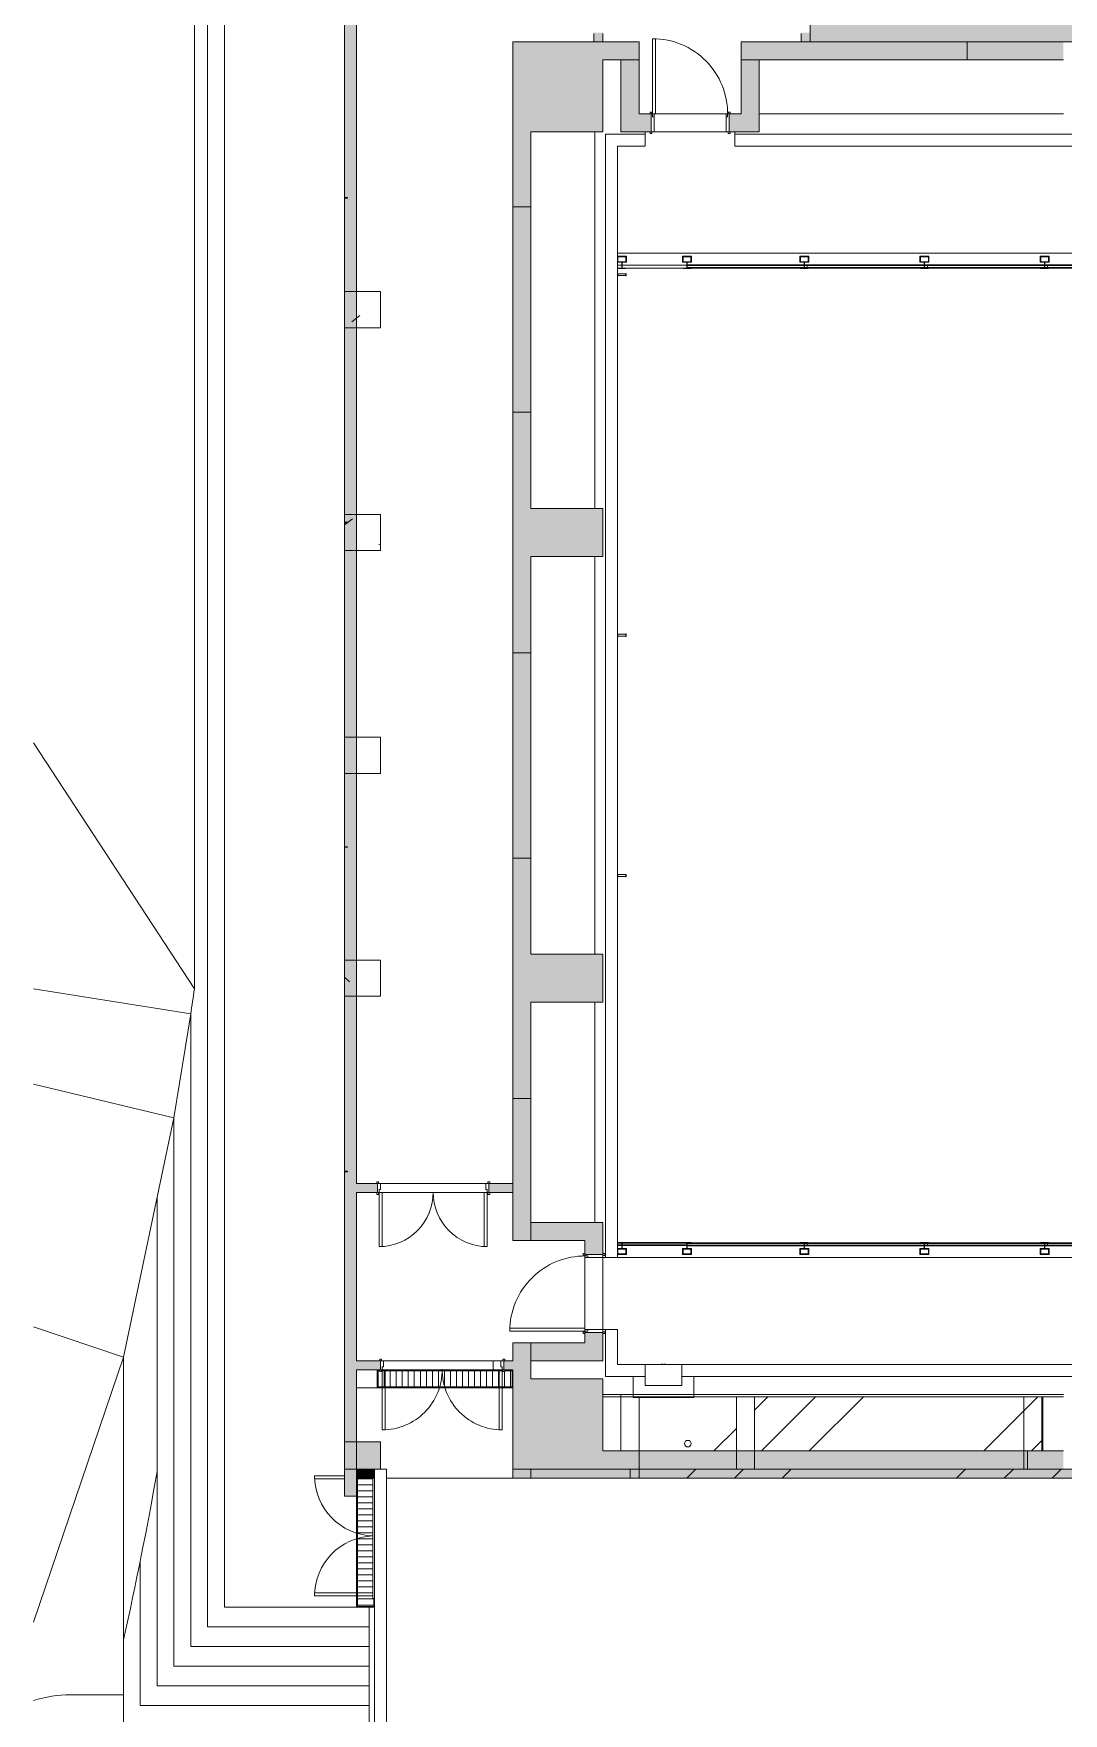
# Model space of a CAD drawing. Header units: millimetres. Extents: x -57519 to 497916, y -349472 to 446842.
# Drawn here: x 431770 to 448907, y 3791 to 31742 of the extents above; entities that cross this region are included whole.
import ezdxf

# ---------------------------------------------------------------- set-up
doc = ezdxf.new("R2010")
doc.units = ezdxf.units.MM
for name, color, linetype, lineweight in [('A-CLNG', 13, 'Continuous', 5), ('A-CLNG-PATT', 13, 'Continuous', 5), ('A-DETL-GENF', 92, 'Continuous', 5), ('A-DETL-THIN', 151, 'Continuous', 9), ('A-DOOR', 31, 'Continuous', 5), ('A-DOOR-FRAM', 31, 'Continuous', 5), ('A-FLOR', 192, 'Continuous', 5), ('A-FLOR-HRAL', 11, 'Continuous', 5), ('A-WALL', 113, 'Continuous', 20), ('A-WALL-PATT', 111, 'Continuous', 20), ('I-FURN', 30, 'Continuous', 5), ('Q-CASE', 31, 'Continuous', 5), ('Q-SPCQ', 91, 'Continuous', 5), ('S-COLS', 52, 'Continuous', 20), ('S-STRS', 31, 'Continuous', 5)]:
    doc.layers.add(name, color=color, linetype=linetype, lineweight=lineweight)
pattern_1 = [(270, (399805.45, 609.6), (100, 6e-15), [])]
pattern_2 = [(45, (399805.4, 0), (-2245.06, 2245.06), []), (45, (400599.2, 0), (5e-13, 4490.13), []), (45, (399011.7, 0), (5e-13, 4490.13), [])]
pattern_3 = [(50, (399805.4, 0), (3643.68, -318.78), [381, -4191]), (355, (399805.4, 0), (-704.86, 3821.14), [304.8, -3352.8]), (100.451, (400109, -26.6), (2938.85, 3502.33), [323.8, -3561.8]), (46.184, (399805.4, 1016), (5421.6, -840.86), [571.5, -6286.5]), (96.636, (400257, 946), (4748.05, 4948.55), [485.7, -5342.7]), (351.184, (399805.4, 1016), (4748.1, 4948.5), [457.2, -5029.2]), (21, (400313.4, 762), (3032.29, -2045.3), [381, -4191]), (326, (400313.4, 762), (1236.04, 3683.76), [304.8, -3352.8]), (71.451, (400566, 591.6), (4268.34, 1638.42), [323.8, -3561.8]), (37.5, (399805.4, 0), (61.772, 1691.1), [167.64, -3144.52, 167.64, -3235.96, -3365.5]), (37.5, (399805.4, 0), (61.772, 1691.1), [-6715.76, 167.64, -3197.86]), (7.5, (399805.4, 0), (1336.39, 2003.61), [167.64, -1772.92, 167.64, -3068.32, -1282.7]), (7.5, (399805.4, 0), (1336.39, 2003.61), [-5176.52, 167.64, -1115.06]), (327.5, (398672.6, 0), (2711.818, -114.58), [167.64, -1102.36, 167.64, -3794.76, -5257.8]), (327.5, (398672.6, 0), (2711.818, -114.58), [-5232.4, 167.64, -5090.16]), (317.5, (398164.6, 0), (2962.59, 508.53), [167.64, -1483.36, 167.64, -2463.8, -3733.8]), (317.5, (398164.6, 0), (2962.59, 508.53), [-4282.44, 167.64, -3566.16])]

# ---------------------------------------------------------------- blocks, each defined once
blk = doc.blocks.new('DLN-Double Door__X03_ - _M31_1800 x 2450 _WH_-16954920-1_F SINGLE OCCUPANCY DIAGRAM')
at = {"layer": 'A-DOOR', "color": 253}
for p, q in [((-850, -75), (-900, -75)), ((-900, -75), (-900, -975)), ((-850, -975), (-850, -75)), ((850, -75), (900, -75)), ((850, -975), (850, -75)), ((900, -75), (900, -975)), ((-900, -975), (-850, -975)), ((900, -975), (850, -975))]:
    blk.add_line(p, q, dxfattribs=at)
for centre, start, end in [((-900, -75), 270, 0.5), ((900, -75), 179.5, 270)]:
    blk.add_arc(centre, 900, start, end, dxfattribs=at)
at = {"layer": 'A-DOOR-FRAM', "color": 253}
for p, q in [((-910, 105), (-940, 105)), ((-940, 105), (-940, 75)), ((-940, 75), (-910, 75)), ((-875, 75), (-925, 75)), ((-925, 75), (-925, -75)), ((-910, 75), (-910, 105)), ((-875, -25), (-875, 75)), ((875, 75), (875, -25)), ((925, 75), (875, 75)), ((940, 105), (910, 105)), ((910, 105), (910, 75)), ((910, 75), (940, 75)), ((925, -75), (925, 75)), ((940, 75), (940, 105)), ((-910, -75), (-940, -75)), ((-940, -75), (-940, -105)), ((-940, -105), (-910, -105)), ((-925, -75), (-900, -75)), ((-910, -105), (-910, -75)), ((-900, -75), (-900, -25)), ((-900, -25), (-875, -25)), ((875, -25), (900, -25)), ((900, -25), (900, -75)), ((900, -75), (925, -75)), ((940, -75), (910, -75)), ((910, -75), (910, -105)), ((910, -105), (940, -105)), ((940, -105), (940, -75))]:
    blk.add_line(p, q, dxfattribs=at)
blk = doc.blocks.new('DLN-Double Door__X03_ - _M50_2000 x 2450 _WH_-16954915-1_F SINGLE OCCUPANCY DIAGRAM')
at = {"layer": 'A-DOOR', "color": 253}
for p, q in [((-950, -75), (-1000, -75)), ((-1000, -75), (-1000, -1075)), ((-950, -1075), (-950, -75)), ((950, -75), (1000, -75)), ((950, -1075), (950, -75)), ((1000, -75), (1000, -1075)), ((-1000, -1075), (-950, -1075)), ((1000, -1075), (950, -1075))]:
    blk.add_line(p, q, dxfattribs=at)
for centre, start, end in [((-1000, -75), 270, 0.5), ((1000, -75), 179.5, 270)]:
    blk.add_arc(centre, 1000, start, end, dxfattribs=at)
at = {"layer": 'A-DOOR-FRAM', "color": 253}
for p, q in [((-1010, 105), (-1040, 105)), ((-1040, 105), (-1040, 75)), ((-1040, 75), (-1010, 75)), ((-975, 75), (-1025, 75)), ((-1025, 75), (-1025, -75)), ((-1010, 75), (-1010, 105)), ((-975, -25), (-975, 75)), ((975, 75), (975, -25)), ((1025, 75), (975, 75)), ((1040, 105), (1010, 105)), ((1010, 105), (1010, 75)), ((1010, 75), (1040, 75)), ((1025, -75), (1025, 75)), ((1040, 75), (1040, 105)), ((-1010, -75), (-1040, -75)), ((-1040, -75), (-1040, -105)), ((-1040, -105), (-1010, -105)), ((-1025, -75), (-1000, -75)), ((-1010, -105), (-1010, -75)), ((-1000, -75), (-1000, -25)), ((-1000, -25), (-975, -25)), ((975, -25), (1000, -25)), ((1000, -25), (1000, -75)), ((1000, -75), (1025, -75)), ((1040, -75), (1010, -75)), ((1010, -75), (1010, -105)), ((1010, -105), (1040, -105)), ((1040, -105), (1040, -75))]:
    blk.add_line(p, q, dxfattribs=at)
blk = doc.blocks.new('DLN-Double Door__X03_ - _M50_2000 x 2450 _WH_-16954902-1_F SINGLE OCCUPANCY DIAGRAM')
at = {"layer": 'A-DOOR', "color": 253}
for p, q in [((-950, -375), (-950, -105)), ((950, -1075), (950, -105)), ((1000, -105), (1000, -1075)), ((-1000, -575), (-1000, -1075)), ((-950, -1075), (-950, -575)), ((-1000, -1075), (-950, -1075)), ((1000, -1075), (950, -1075))]:
    blk.add_line(p, q, dxfattribs=at)
for centre, start, end in [((-1000, -75), 270, 358.2578), ((1000, -75), 181.7422, 270)]:
    blk.add_arc(centre, 1000, start, end, dxfattribs=at)
at = {"layer": 'A-DOOR-FRAM', "color": 253}
for p, q in [((1040, -105), (-963, -105)), ((1040, -75), (1040, -105))]:
    blk.add_line(p, q, dxfattribs=at)
blk = doc.blocks.new('DLN-Single Door__X01_ - _M10x_1250 x 2000 _WH_-16935541-1_F SINGLE OCCUPANCY DIAGRAM')
at = {"layer": 'A-DOOR', "color": 253}
for p, q in [((-625, 1400), (-575, 1400)), ((-625, 150), (-625, 1400)), ((-575, 1400), (-575, 150)), ((-665, 180), (-635, 180)), ((-665, 150), (-665, 180)), ((-635, 150), (-665, 150)), ((-635, 180), (-635, 150)), ((-575, 150), (-625, 150)), ((635, 150), (635, 180)), ((635, 180), (665, 180)), ((665, 150), (635, 150)), ((665, 180), (665, 150)), ((-665, -150), (-635, -150)), ((-665, -180), (-665, -150)), ((-635, -180), (-665, -180)), ((-635, -150), (-635, -180)), ((635, -180), (635, -150)), ((635, -150), (665, -150)), ((665, -180), (635, -180)), ((665, -150), (665, -180))]:
    blk.add_line(p, q, dxfattribs=at)
blk.add_arc((-625, 150), 1250, 359.5, 90, dxfattribs=at)
at = {"layer": 'A-DOOR-FRAM', "color": 253}
for p, q in [((-650, 150), (-625, 150)), ((-650, -150), (-650, 150)), ((-625, 150), (-625, 100)), ((-625, 100), (-600, 100)), ((-600, 100), (-600, -150)), ((600, 100), (625, 100)), ((600, -150), (600, 100)), ((625, 150), (650, 150)), ((625, 100), (625, 150)), ((650, 150), (650, -150)), ((-600, -150), (-650, -150)), ((650, -150), (600, -150))]:
    blk.add_line(p, q, dxfattribs=at)
blk = doc.blocks.new('DLN-Surface Channel-S1 - 300x150 _WD_-9520381-1_F SINGLE OCCUPANCY DIAGRAM')
at = {"layer": 'Q-CASE'}
h = blk.add_hatch(dxfattribs=at)
h.set_pattern_fill('FP_839', color=256, style=0, pattern_type=2)
h.set_pattern_definition(pattern_1)
h.paths.add_polyline_path([(-1055, -135), (1120, -135), (1120, 135), (995, 135), (995, 120), (965, 120), (965, 135), (-1055, 135), (-1055, 120), (-1085, 120), (-1085, 135), (-1120, 135), (-1120, -135), (-1085, -135)], flags=0)
for p, q in [((-1130, -150), (-1130, 150)), ((-1120, 150), (-1130, 150)), ((-1120, 150), (-1120, -150)), ((-1120, 140), (-1120, 150)), ((-1120, 150), (-1085, 150)), ((-1120, 140), (-1085, 140)), ((-1120, -135), (-1120, 135)), ((-1085, 135), (-1120, 135)), ((-1055, 140), (965, 140)), ((965, 135), (-1055, 135)), ((-1045, 150), (955, 150)), ((995, 150), (1120, 150)), ((995, 140), (1120, 140)), ((1120, 135), (995, 135)), ((1120, -150), (1120, 150)), ((1130, 150), (1120, 150)), ((1120, 150), (1120, 140)), ((1120, 135), (1120, -135)), ((-1130, -150), (-1120, -150)), ((-1120, -135), (1120, -135)), ((-1120, -150), (-1120, -140)), ((1120, -140), (-1120, -140)), ((-1120, -150), (1120, -150)), ((1120, -140), (1120, -150)), ((1120, -150), (1130, -150))]:
    blk.add_line(p, q, dxfattribs=at)
blk = doc.blocks.new('DLN-Surface Channel-S1 - 300x150 _WD_-16397748-1_F SINGLE OCCUPANCY DIAGRAM')
at = {"layer": 'Q-CASE'}
h = blk.add_hatch(dxfattribs=at)
h.set_pattern_fill('FP_839', color=256, style=0, pattern_type=2)
h.set_pattern_definition(pattern_1)
h.paths.add_polyline_path([(23440, 135), (23302, 135), (23302, 120), (21300, 120), (21300, -135), (23440, -135), (23440, 120)], flags=0)
h.paths.add_polyline_path([(-5100, -135), (-5100, 135), (-8426, 135), (-8425, -19), (-8411, -32), (-8402, -54), (-8405, -77), (-8423, -100), (-8425, -108), (-8425, -135), (-5539, -135)], flags=0)
h.paths.add_polyline_path([(-8472, -17), (-8475, -17), (-8475, 135), (-23440, 135), (-23440, -135), (-8475, -134), (-8477, -100), (-8490, -87), (-8498, -65), (-8495, -42), (-8482, -23), (-8474, -18)], flags=0)
for p, q in [((23302, 140), (23440, 140)), ((23440, 135), (23302, 135)), ((23440, -150), (23440, 150)), ((23440, 150), (23440, 140)), ((23440, 135), (23440, -135)), ((23450, 150), (23450, -150)), ((21300, -135), (23440, -135)), ((23440, -140), (21300, -140)), ((21600, -150), (23440, -150)), ((23440, -140), (23440, -150)), ((23440, -150), (23450, -150))]:
    blk.add_line(p, q, dxfattribs=at)
blk = doc.blocks.new('Railing - T PROFILE-16174661-1_F SINGLE OCCUPANCY DIAGRAM')
at = {"layer": 'A-FLOR-HRAL'}
for p, q in [((8, -9), (3, -9)), ((3, -9), (3, -142)), ((3, -142), (8, -142)), ((8, -68), (8, -9)), ((8, -142), (8, -83)), ((105, -73), (13, -73)), ((13, -78), (105, -78)), ((205, 0), (105, 0)), ((105, 0), (105, -73)), ((105, -78), (105, -150)), ((105, -150), (205, -150)), ((115, -10), (195, -10)), ((115, -140), (115, -10)), ((195, -140), (115, -140)), ((195, -10), (195, -140)), ((205, -150), (205, 0))]:
    blk.add_line(p, q, dxfattribs=at)
for centre, start, end in [((13, -68), 189.2953, 270), ((13, -83), 90, 180)]:
    blk.add_arc(centre, 5, start, end, dxfattribs=at)
blk = doc.blocks.new('Railing - Railing-12128012-1_F SINGLE OCCUPANCY DIAGRAM')
at = {"layer": 'A-FLOR-HRAL'}
for p, q in [((42839, 27842), (42839, 27845)), ((42839, 27842), (44839, 27842)), ((44787, 27892), (42842, 27892)), ((44787, 27882), (42842, 27882)), ((42842, 27852), (44787, 27852)), ((44839, 27892), (44792, 27892)), ((44839, 27882), (44792, 27882)), ((44792, 27852), (44839, 27852)), ((44839, 27892), (44839, 27882)), ((44839, 27852), (44839, 27882)), ((44839, 27852), (44839, 27842))]:
    blk.add_line(p, q, dxfattribs=at)
at = {"rotation": 89.9999999999807}
blk.add_blockref('Railing - T PROFILE-16174661-1_F SINGLE OCCUPANCY DIAGRAM', (44714, 27832), dxfattribs=at)
blk = doc.blocks.new('Railing - Railing-12128144-1_F SINGLE OCCUPANCY DIAGRAM')
at = {"layer": 'A-FLOR-HRAL'}
for p, q in [((41752, 27887), (41679, 27887)), ((41679, 27837), (41679, 27887)), ((41679, 27875), (41679, 27850)), ((41679, 27869), (41679, 27875)), ((41679, 27875), (41679, 27862)), ((41679, 27850), (41679, 27875)), ((41679, 27875), (41679, 27850)), ((41679, 27850), (41679, 27869)), ((41679, 27862), (41679, 27850)), ((41679, 27837), (41688, 27837)), ((42837, 27887), (41757, 27887)), ((41821, 27837), (42773, 27837))]:
    blk.add_line(p, q, dxfattribs=at)
at = {"rotation": 90.00000000000007}
for p in [(41679, 27832), (42764, 27832)]:
    blk.add_blockref('Railing - T PROFILE-16174661-1_F SINGLE OCCUPANCY DIAGRAM', p, dxfattribs=at)
blk = doc.blocks.new('Railing - Railing-12128166-1_F SINGLE OCCUPANCY DIAGRAM')
at = {"layer": 'A-FLOR-HRAL'}
for p, q in [((46787, 27892), (44839, 27892)), ((44839, 27882), (44839, 27892)), ((44839, 27882), (44839, 27852)), ((46787, 27882), (44839, 27882)), ((44839, 27852), (46787, 27852)), ((44839, 27842), (44839, 27852)), ((44839, 27842), (46839, 27842)), ((46839, 27892), (46792, 27892)), ((46839, 27882), (46792, 27882)), ((46792, 27852), (46839, 27852)), ((46839, 27892), (46839, 27882)), ((46839, 27852), (46839, 27882)), ((46839, 27852), (46839, 27842))]:
    blk.add_line(p, q, dxfattribs=at)
at = {"rotation": 89.9999999999807}
blk.add_blockref('Railing - T PROFILE-16174661-1_F SINGLE OCCUPANCY DIAGRAM', (46714, 27832), dxfattribs=at)
blk = doc.blocks.new('Railing - Railing-12128186-1_F SINGLE OCCUPANCY DIAGRAM')
at = {"layer": 'A-FLOR-HRAL'}
for p, q in [((48787, 27892), (46839, 27892)), ((46839, 27882), (46839, 27892)), ((46839, 27882), (46839, 27852)), ((48787, 27882), (46839, 27882)), ((46839, 27852), (48787, 27852)), ((46839, 27842), (46839, 27852)), ((46839, 27842), (48839, 27842)), ((48839, 27892), (48792, 27892)), ((48839, 27882), (48792, 27882)), ((48792, 27852), (48839, 27852)), ((48839, 27892), (48839, 27882)), ((48839, 27852), (48839, 27882)), ((48839, 27852), (48839, 27842))]:
    blk.add_line(p, q, dxfattribs=at)
at = {"rotation": 89.9999999999807}
blk.add_blockref('Railing - T PROFILE-16174661-1_F SINGLE OCCUPANCY DIAGRAM', (48714, 27832), dxfattribs=at)
blk = doc.blocks.new('Railing - Railing-12128196-1_F SINGLE OCCUPANCY DIAGRAM')
at = {"layer": 'A-FLOR-HRAL'}
for p, q in [((50787, 27892), (48839, 27892)), ((48839, 27882), (48839, 27892)), ((48839, 27882), (48839, 27852)), ((50787, 27882), (48839, 27882)), ((48839, 27852), (50787, 27852)), ((48839, 27842), (48839, 27852)), ((48839, 27842), (50839, 27842)), ((50839, 27892), (50792, 27892)), ((50839, 27882), (50792, 27882)), ((50792, 27852), (50839, 27852)), ((50839, 27892), (50839, 27882)), ((50839, 27852), (50839, 27882)), ((50839, 27852), (50839, 27842))]:
    blk.add_line(p, q, dxfattribs=at)
at = {"rotation": 89.9999999999807}
blk.add_blockref('Railing - T PROFILE-16174661-1_F SINGLE OCCUPANCY DIAGRAM', (50714, 27832), dxfattribs=at)
blk = doc.blocks.new('Railing - Railing-12128362-1_F SINGLE OCCUPANCY DIAGRAM')
at = {"layer": 'A-FLOR-HRAL'}
for p, q in [((41688, 11627), (41679, 11627)), ((41679, 11617), (41679, 11627)), ((41679, 11617), (41679, 11587)), ((41752, 11617), (41679, 11617)), ((41679, 11609), (41679, 11615)), ((41679, 11615), (41679, 11602)), ((41679, 11596), (41679, 11615)), ((41679, 11615), (41679, 11590)), ((41679, 11615), (41679, 11590)), ((41679, 11602), (41679, 11609)), ((41679, 11596), (41679, 11602)), ((41679, 11602), (41679, 11596)), ((41679, 11590), (41679, 11596)), ((41679, 11596), (41679, 11590)), ((41679, 11590), (41679, 11596)), ((41679, 11587), (41752, 11587)), ((41679, 11577), (41679, 11587)), ((41679, 11577), (41752, 11577)), ((42837, 11617), (41757, 11617)), ((41757, 11587), (42837, 11587)), ((41757, 11577), (42837, 11577)), ((42773, 11627), (41821, 11627)), ((42839, 11625), (42839, 11622))]:
    blk.add_line(p, q, dxfattribs=at)
at = {"extrusion": (0, 0, -1), "zscale": -1, "rotation": 270.0000000000001}
for p in [(-41679, 11632), (-42764, 11632)]:
    blk.add_blockref('Railing - T PROFILE-16174661-1_F SINGLE OCCUPANCY DIAGRAM', p, dxfattribs=at)
blk = doc.blocks.new('Railing - Railing-12128385-1_F SINGLE OCCUPANCY DIAGRAM')
at = {"layer": 'A-FLOR-HRAL'}
for p, q in [((44839, 11622), (42839, 11622)), ((44787, 11612), (42842, 11612)), ((42842, 11582), (44787, 11582)), ((42842, 11572), (44787, 11572)), ((44839, 11612), (44792, 11612)), ((44792, 11582), (44839, 11582)), ((44792, 11572), (44839, 11572)), ((44839, 11622), (44839, 11612)), ((44839, 11582), (44839, 11612)), ((44839, 11582), (44839, 11572))]:
    blk.add_line(p, q, dxfattribs=at)
at = {"extrusion": (0, 0, -1), "zscale": -1, "rotation": 269.9999999999811}
blk.add_blockref('Railing - T PROFILE-16174661-1_F SINGLE OCCUPANCY DIAGRAM', (-44714, 11632), dxfattribs=at)
blk = doc.blocks.new('Railing - Railing-12128393-1_F SINGLE OCCUPANCY DIAGRAM')
at = {"layer": 'A-FLOR-HRAL'}
for p, q in [((46839, 11622), (44839, 11622)), ((44839, 11612), (44839, 11622)), ((44839, 11612), (44839, 11582)), ((46787, 11612), (44839, 11612)), ((44839, 11582), (46787, 11582)), ((44839, 11572), (44839, 11582)), ((44839, 11572), (46787, 11572)), ((46839, 11612), (46792, 11612)), ((46792, 11582), (46839, 11582)), ((46792, 11572), (46839, 11572)), ((46839, 11622), (46839, 11612)), ((46839, 11582), (46839, 11612)), ((46839, 11582), (46839, 11572))]:
    blk.add_line(p, q, dxfattribs=at)
at = {"extrusion": (0, 0, -1), "zscale": -1, "rotation": 269.9999999999811}
blk.add_blockref('Railing - T PROFILE-16174661-1_F SINGLE OCCUPANCY DIAGRAM', (-46714, 11632), dxfattribs=at)
blk = doc.blocks.new('Railing - Railing-12128401-1_F SINGLE OCCUPANCY DIAGRAM')
at = {"layer": 'A-FLOR-HRAL'}
for p, q in [((48839, 11622), (46839, 11622)), ((46839, 11612), (46839, 11622)), ((46839, 11612), (46839, 11582)), ((48787, 11612), (46839, 11612)), ((46839, 11582), (48787, 11582)), ((46839, 11572), (46839, 11582)), ((46839, 11572), (48787, 11572)), ((48839, 11612), (48792, 11612)), ((48792, 11582), (48839, 11582)), ((48792, 11572), (48839, 11572)), ((48839, 11622), (48839, 11612)), ((48839, 11582), (48839, 11612)), ((48839, 11582), (48839, 11572))]:
    blk.add_line(p, q, dxfattribs=at)
at = {"extrusion": (0, 0, -1), "zscale": -1, "rotation": 269.9999999999811}
blk.add_blockref('Railing - T PROFILE-16174661-1_F SINGLE OCCUPANCY DIAGRAM', (-48714, 11632), dxfattribs=at)
blk = doc.blocks.new('Railing - Railing-12128407-1_F SINGLE OCCUPANCY DIAGRAM')
at = {"layer": 'A-FLOR-HRAL'}
for p, q in [((50839, 11622), (48839, 11622)), ((48839, 11612), (48839, 11622)), ((48839, 11612), (48839, 11582)), ((50787, 11612), (48839, 11612)), ((48839, 11582), (50787, 11582)), ((48839, 11572), (48839, 11582)), ((48839, 11572), (50787, 11572)), ((50839, 11612), (50792, 11612)), ((50792, 11582), (50839, 11582)), ((50792, 11572), (50839, 11572)), ((50839, 11622), (50839, 11612)), ((50839, 11582), (50839, 11612)), ((50839, 11582), (50839, 11572))]:
    blk.add_line(p, q, dxfattribs=at)
at = {"extrusion": (0, 0, -1), "zscale": -1, "rotation": 269.9999999999811}
blk.add_blockref('Railing - T PROFILE-16174661-1_F SINGLE OCCUPANCY DIAGRAM', (-50714, 11632), dxfattribs=at)
blk = doc.blocks.new('DLN_Production Lighting PLB - DLN_Production Lighting PLB-11812519-1_F SINGLE OCCUPANCY DIAGRAM')
at = {"layer": 'I-FURN', "color": 253}
for p, q in [((305, 350), (-305, 350)), ((-305, 350), (-305, 0)), ((-35, 355), (-10, 355)), ((-35, 350), (-35, 355)), ((-10, 355), (-10, 350)), ((10, 355), (35, 355)), ((10, 355), (10, 350)), ((35, 350), (35, 355)), ((305, 0), (305, 350)), ((-305, 0), (305, 0))]:
    blk.add_line(p, q, dxfattribs=at)
blk = doc.blocks.new('BIT_Steel Rod Fixing Details - 145mm-15938180-1_F SINGLE OCCUPANCY DIAGRAM')
at = {"layer": 'Q-SPCQ'}
for p, q in [((-20, -140), (-20, -145)), ((-20, -140), (-14, -140)), ((20, -140), (-20, -140)), ((-20, -145), (20, -145)), ((20, -145), (-20, -145)), ((-15, -6), (-15, -140)), ((-14, -6), (-15, -6)), ((15, -6), (-15, -6)), ((-15, -140), (15, -140)), ((-6, -145), (6, -145)), ((6, -145), (-6, -145)), ((14, -140), (20, -140)), ((15, -140), (15, -6)), ((20, -145), (20, -140))]:
    blk.add_line(p, q, dxfattribs=at)
at = {"layer": 'Q-SPCQ', "flags": 128}
blk.add_lwpolyline([(-15, -6), (-9, -6), (4, -6), (14, -6), (15, -6)], dxfattribs=at)

msp = doc.modelspace()

# ---------------------------------------------------------------- hatches: boundary and pattern name
at = {"layer": 'A-CLNG-PATT'}
h = msp.add_hatch(dxfattribs=at)
h.set_pattern_fill('FP_860', color=256, style=0, pattern_type=2)
h.set_pattern_definition(pattern_2)
h.paths.add_polyline_path([(440044.7, 7707.5), (441694.7, 7707.5), (441694.7, 7857.5), (440044.7, 7857.5)], flags=0)
h.paths.add_polyline_path([(451469.9, 30407.5), (452444.7, 30407.5), (452444.7, 31307.5), (450047.2, 31307.5), (450047.2, 30407.5), (450097.2, 30407.5)], flags=0)
h = msp.add_hatch(dxfattribs=at)
h.set_pattern_fill('FP_856', color=256, style=0, pattern_type=2)
h.set_pattern_definition(pattern_2)
h.paths.add_polyline_path([(441844.7, 7707.5), (449897.2, 7707.5), (449897.2, 7857.5), (441844.7, 7857.5)], flags=0)
h.paths.add_polyline_path([(448567.2, 8157.5), (448567.2, 9057.5), (443766.7, 9057.5), (443766.7, 8157.5), (448547.2, 8157.5)], flags=0)
h.paths.add_polyline_path([(443466.7, 8157.5), (443466.7, 9057.5), (441844.7, 9057.5), (441844.7, 8157.5), (443097.3, 8157.5)], flags=0)
h.paths.add_polyline_path([(442655.7, 8224.5), (442628.2, 8231.9), (442608.1, 8252), (442600.7, 8279.5), (442608.1, 8307), (442628.2, 8327.1), (442655.7, 8334.5), (442683.2, 8327.1), (442703.4, 8307), (442710.7, 8279.5), (442703.4, 8252), (442683.2, 8231.9), (442670, 8226.4)], flags=0)
at = {"layer": 'A-DETL-GENF', "transparency": 33554585}
msp.add_hatch(color=201, dxfattribs=at).paths.add_polyline_path([(488604.7, 23590.5), (488604.7, 34332.5), (487469.7, 34332.5), (487469.7, 39682.5), (486244.7, 39682.5), (486244.7, 52007.5), (462944.7, 52007.5), (462944.7, 45707.5), (437594.7, 45707.5), (437594.7, 33907.5), (444694.7, 33907.5), (444694.7, 31607.5), (476494.7, 31607.5), (476494.7, 29767.5), (475294.7, 29767.5), (475294.7, 27367.5), (476494.7, 27367.5), (476494.7, 26157.5), (478644.7, 26157.5), (478644.7, 23590.5), (487915.4, 23590.5)], flags=0)
at = {"layer": 'A-WALL-PATT', "lineweight": 5}
for points in [[(437144.7, 7407.5), (437144.7, 34407.5), (436944.7, 34407.5), (436944.7, 29012.5), (436994.7, 29012.5), (436994.7, 29002.5), (436944.7, 29002.5), (436944.7, 23612.5), (436994.7, 23612.5), (436994.7, 23602.5), (436944.7, 23602.5), (436944.7, 18212.5), (436994.7, 18212.5), (436994.7, 18202.5), (436944.7, 18202.5), (436944.7, 12812.5), (436994.7, 12812.5), (436994.7, 12802.5), (436944.7, 12802.5), (436944.7, 7407.5)], [(441844.7, 31307.5), (441844.7, 31607.5), (441244.7, 31607.5), (441244.7, 31307.5), (441619.8, 31307.5)], [(447307.2, 31307.5), (448907.2, 31307.5), (448907.2, 31607.5), (447307.2, 31607.5)], [(440044.7, 28857.5), (440044.7, 30107.5), (439744.7, 30107.5), (439744.7, 28857.5)], [(440044.7, 23840.8), (440044.7, 25440.8), (439744.7, 25440.8), (439744.7, 23840.8)], [(440044.7, 21440.8), (440044.7, 23040.8), (439744.7, 23040.8), (439744.7, 21440.8)], [(440044.7, 16424.2), (440044.7, 18024.2), (439744.7, 18024.2), (439744.7, 16424.2)], [(440044.7, 14024.2), (440044.7, 15624.2), (439744.7, 15624.2), (439744.7, 14024.2)], [(440044.7, 9357.5), (440044.7, 9957.5), (439744.7, 9957.5), (439744.7, 9357.5)], [(441844.7, 7857.5), (441844.7, 8157.5), (441244.7, 8157.5), (441244.7, 7857.5), (441619.8, 7857.5)], [(448907.2, 7857.5), (448907.2, 8157.5), (448307.2, 8157.5), (448307.2, 7857.5)], [(437444.7, 7707.5), (437444.7, 7857.5), (437144.7, 7857.5), (437144.7, 7707.5)]]:
    msp.add_hatch(color=253, dxfattribs=at).paths.add_polyline_path(points, flags=0)
at = {"layer": 'A-WALL-PATT', "lineweight": 5, "transparency": 33554432}
h = msp.add_hatch(color=253, dxfattribs=at)
h.paths.add_polyline_path([(441094.7, 31607.5), (441244.7, 31607.5), (441244.7, 31757.5), (441094.7, 31757.5), (441094.7, 31688.2)], flags=0)
h.paths.add_polyline_path([(441219.7, 33607.5), (441244.7, 33607.5), (441244.7, 33747.5), (441219.7, 33747.5), (441219.7, 33757.5), (441094.7, 33757.5), (441094.7, 33607.5), (441144.7, 33607.5)], flags=0)
h = msp.add_hatch(color=253, dxfattribs=at)
h.paths.add_polyline_path([(444544.7, 31607.5), (444694.7, 31607.5), (444694.7, 31757.5), (444544.7, 31757.5), (444544.7, 31742.5)], flags=0)
h.paths.add_polyline_path([(444544.7, 33607.5), (444694.7, 33607.5), (444694.7, 33757.5), (444544.7, 33757.5), (444544.7, 33622.5)], flags=0)
for points in [[(443589.8, 31307.5), (447307.2, 31307.5), (447307.2, 31607.5), (443544.7, 31607.5), (443544.7, 31307.5)], [(441844.7, 30107.5), (441844.7, 31307.5), (441544.7, 31307.5), (441544.7, 30107.5), (441619.8, 30107.5)], [(443544.7, 30107.5), (443844.7, 30107.5), (443844.7, 31307.5), (443544.7, 31307.5), (443544.7, 30407.5)], [(439744.7, 25440.8), (440044.7, 25440.8), (440044.7, 28857.5), (439744.7, 28857.5), (439744.7, 25894.6)], [(440044.7, 18024.2), (440044.7, 21440.8), (439744.7, 21440.8), (439744.7, 18024.2)], [(440044.7, 11957.5), (440044.7, 14024.2), (439744.7, 14024.2), (439744.7, 11957.5)], [(440944.7, 11657.5), (441244.7, 11657.5), (441244.7, 11957.5), (439744.7, 11957.5), (439744.7, 11657.5), (440634.8, 11657.5)], [(440044.7, 9657.5), (441244.7, 9657.5), (441244.7, 9957.5), (440044.7, 9957.5), (440044.7, 9672.3)], [(447529.9, 7857.5), (448307.2, 7857.5), (448307.2, 8157.5), (441844.7, 8157.5), (441844.7, 7857.5), (445559.8, 7857.5)], [(476494.7, 7707.5), (476494.7, 7857.5), (439744.7, 7857.5), (439744.7, 7707.5), (475110.2, 7707.5)]]:
    msp.add_hatch(color=253, dxfattribs=at).paths.add_polyline_path(points, flags=0)
h = msp.add_hatch(color=253, dxfattribs=at)
h.paths.add_polyline_path([(443544.7, 30107.5), (443544.7, 30407.5), (443344.7, 30407.5), (443344.7, 30107.5), (443359.7, 30107.5)], flags=0)
h.paths.add_polyline_path([(441844.7, 30107.5), (442044.7, 30107.5), (442044.7, 30407.5), (441844.7, 30407.5), (441844.7, 30357.5)], flags=0)
h = msp.add_hatch(color=253, dxfattribs=at)
h.paths.add_polyline_path([(437144.7, 12457.5), (437494.7, 12457.5), (437494.7, 12607.5), (437144.7, 12607.5), (437144.7, 12507.5)], flags=0)
h.paths.add_polyline_path([(439649.8, 12457.5), (439744.7, 12457.5), (439744.7, 12607.5), (439344.7, 12607.5), (439344.7, 12457.5), (439359.7, 12457.5)], flags=0)
h = msp.add_hatch(color=253, dxfattribs=at)
h.paths.add_polyline_path([(440994.7, 9957.5), (441244.7, 9957.5), (441244.7, 10127.5), (440944.7, 10127.5), (440944.7, 9957.5)], flags=0)
h.paths.add_polyline_path([(440994.7, 11427.5), (441244.7, 11427.5), (441244.7, 11657.5), (440944.7, 11657.5), (440944.7, 11427.5)], flags=0)
h = msp.add_hatch(color=253, dxfattribs=at)
h.paths.add_polyline_path([(439649.8, 9507.5), (439744.7, 9507.5), (439744.7, 9657.5), (439594.7, 9657.5), (439594.7, 9507.5), (439609.7, 9507.5)], flags=0)
h.paths.add_polyline_path([(437187.2, 9507.5), (437544.7, 9507.5), (437544.7, 9657.5), (437144.7, 9657.5), (437144.7, 9507.5)], flags=0)
at = {"layer": 'S-COLS'}
for points in [[(440044.7, 30107.5), (441244.7, 30107.5), (441244.7, 31607.5), (439744.7, 31607.5), (439744.7, 30107.5)], [(439744.7, 23040.8), (441244.7, 23040.8), (441244.7, 23840.8), (439744.7, 23840.8), (439744.7, 23577.1)], [(441244.7, 15624.2), (441244.7, 16424.2), (439744.7, 16424.2), (439744.7, 15624.2), (440044.7, 15624.2)], [(439744.7, 7857.5), (441244.7, 7857.5), (441244.7, 9357.5), (439744.7, 9357.5), (439744.7, 8513.6)], [(437544.7, 7857.5), (437544.7, 8307.5), (436944.7, 8307.5), (436944.7, 7857.5)]]:
    msp.add_hatch(color=133, dxfattribs=at).paths.add_polyline_path(points, flags=0)
at = {"layer": 'S-COLS', "lineweight": 5}
h = msp.add_hatch(dxfattribs=at)
h.set_pattern_fill('FP_846', color=253, style=0, pattern_type=2)
h.set_pattern_definition(pattern_3)
h.paths.add_polyline_path([(437544.7, 26849.2), (437544.7, 27449.2), (436944.7, 27449.2), (436944.7, 26849.2)], flags=0)
h = msp.add_hatch(dxfattribs=at)
h.set_pattern_fill('FP_846', color=253, style=0, pattern_type=2)
h.set_pattern_definition(pattern_3)
h.paths.add_polyline_path([(437544.7, 23140.8), (437544.7, 23740.8), (436944.7, 23740.8), (436944.7, 23140.8)], flags=0)
h = msp.add_hatch(dxfattribs=at)
h.set_pattern_fill('FP_846', color=253, style=0, pattern_type=2)
h.set_pattern_definition(pattern_3)
h.paths.add_polyline_path([(437544.7, 15724.2), (437544.7, 16324.2), (436944.7, 16324.2), (436944.7, 15724.2)], flags=0)

# ---------------------------------------------------------------- linework, layer by layer
at = {"layer": 'A-CLNG'}
for p, q in [((441844.7, 9057.5), (441844.7, 8157.5)), ((443466.7, 8157.5), (443466.7, 9057.5)), ((443766.7, 9057.5), (443766.7, 8157.5)), ((448567.2, 8157.5), (448567.2, 9057.5)), ((441694.7, 7857.5), (440044.7, 7857.5)), ((441694.7, 7707.5), (441694.7, 7857.5)), ((441844.7, 7857.5), (441844.7, 7707.5))]:
    msp.add_line(p, q, dxfattribs=at)
for start, end in [(0, 180), (180, 360)]:
    msp.add_arc((442655.7, 8279.5), 55, start, end, dxfattribs=at)
at = {"layer": 'A-DETL-THIN', "lineweight": 5}
for p, q in [((444694.7, 33907.5), (444694.7, 31607.5)), ((444694.7, 31607.5), (476494.7, 31607.5))]:
    msp.add_line(p, q, dxfattribs=at)
at = {"layer": 'A-FLOR'}
for p, q in [((434944.4, 5557.5), (434944.8, 51475.3)), ((434444.7, 33957.6), (434444.7, 15846.6)), ((441094.7, 31607.5), (441094.7, 31742.5)), ((441244.7, 31742.5), (441244.7, 31607.5)), ((443544.7, 30407.5), (443544.7, 31607.5)), ((444694.7, 31742.5), (444694.7, 31607.5)), ((444694.7, 31607.5), (447307.2, 31607.5)), ((443544.7, 31307.5), (447307.2, 31307.5)), ((443844.7, 30407.5), (443844.7, 31307.5)), ((442094.7, 30407.5), (442094.7, 30357.5)), ((443294.7, 30357.5), (443294.7, 30407.5)), ((443359.7, 30407.5), (443544.7, 30407.5)), ((448907.2, 30407.5), (443844.7, 30407.5)), ((441109.7, 30107.5), (441109.7, 23840.8)), ((441949.7, 30107.5), (441949.7, 30067.5)), ((443439.7, 30067.5), (443439.7, 30107.5)), ((441484.7, 29867.5), (441484.7, 27887.5)), ((441949.7, 29867.5), (441484.9, 29867.5)), ((436944.7, 29012.5), (436944.7, 29002.5)), ((440044.7, 25440.8), (440044.7, 28857.5)), ((441109.7, 23040.8), (441109.7, 16424.2)), ((440044.7, 18024.2), (440044.7, 21440.8)), ((431769.7, 19941.3), (434444.7, 15846.6)), ((436944.7, 18212.5), (436944.7, 18202.5)), ((434384.7, 15429.7), (431769.7, 15848.6)), ((434384.7, 15429.7), (434104.7, 13700.7)), ((441109.7, 15624.2), (441109.7, 11957.5)), ((434104.7, 13700.7), (431769.7, 14260.5)), ((439744.7, 12607.5), (439744.7, 14024.2)), ((440044.7, 11957.5), (440044.7, 14024.2)), ((434104.7, 13700.7), (433264.7, 9716.3)), ((436944.7, 12812.5), (436944.7, 12802.5)), ((437144.7, 12607.5), (437479.7, 12607.5)), ((439744.7, 11657.5), (439744.7, 12457.5)), ((440044.7, 11957.5), (440044.7, 11657.5)), ((440994.7, 11377.5), (440944.7, 11377.5)), ((441284.9, 11377.5), (441244.7, 11377.5)), ((433264.7, 9716.3), (431769.7, 10222.6)), ((440944.7, 10177.3), (440994.7, 10177.3)), ((441244.7, 10177.3), (441484.7, 10177.3)), ((441484.7, 10176.5), (441484.7, 9597.9)), ((440044.7, 9957.5), (440044.7, 9357.5)), ((431769.7, 5311.5), (433264.7, 9716.3)), ((433264.7, 9716.3), (433264.7, 4100.1)), ((437544.7, 9507.5), (437544.7, 9657.5)), ((437569.7, 9507.5), (439419.7, 9507.5)), ((439419.7, 9507.5), (439419.7, 9657.5)), ((439649.8, 9657.5), (439744.7, 9657.5)), ((441484.9, 9597.5), (441944.7, 9597.5)), ((442554.7, 9597.5), (457029.9, 9597.5)), ((439744.7, 9207.5), (437144.7, 9207.5)), ((441244.7, 9097.5), (448907.2, 9097.5)), ((441244.7, 9057.5), (448907.2, 9057.5)), ((448907.2, 8157.5), (441244.7, 8157.5)), ((439744.7, 7707.5), (439744.7, 7857.5)), ((440044.7, 7857.5), (448907.2, 7857.5)), ((440044.7, 7707.5), (440044.7, 7857.5)), ((437644.7, 7707.5), (439744.7, 7707.5)), ((439744.7, 7707.5), (440044.7, 7707.5)), ((488594.7, 7707.5), (440044.7, 7707.5)), ((437144.7, 7407.5), (437144.7, 5557.5)), ((437144.7, 5557.5), (434944.4, 5557.5)), ((433264.7, 4100.1), (432384.3, 4100.1))]:
    msp.add_line(p, q, dxfattribs=at)
at = {"layer": 'A-FLOR', "color": 253}
for p, q in [((472588.6, 28087.5), (441484.9, 28087.5)), ((441484.7, 11577.5), (441484.7, 11377.5)), ((441484.9, 11377.5), (472588.6, 11377.5))]:
    msp.add_line(p, q, dxfattribs=at)
at = {"layer": 'A-FLOR'}
for centre, radius, start, end in [((373388, 24420.5), 61655.8, 351.615066, 352.006507), ((432384.2, 2100.1), 2000, 89.99846, 107.90044)]:
    msp.add_arc(centre, radius, start, end, dxfattribs=at)
at = {"layer": 'A-WALL', "color": 53}
for p, q in [((436944.7, 34407.5), (436944.7, 29012.5)), ((437144.7, 12607.5), (437144.7, 34407.5)), ((441844.7, 31607.5), (441244.7, 31607.5)), ((441844.7, 31307.5), (441844.7, 31607.5)), ((441244.7, 31307.5), (441844.7, 31307.5)), ((447307.2, 31307.5), (448907.2, 31307.5)), ((439744.7, 30107.5), (439744.7, 28857.5)), ((440044.7, 28857.5), (440044.7, 30107.5)), ((436944.7, 29012.5), (436994.7, 29012.5)), ((436994.7, 29002.5), (436944.7, 29002.5)), ((436944.7, 29002.5), (436944.7, 23612.5)), ((436994.7, 29012.5), (436994.7, 29002.5)), ((439744.7, 25440.8), (439744.7, 23840.8)), ((440044.7, 23840.8), (440044.7, 25440.8)), ((436944.7, 23612.5), (436994.7, 23612.5)), ((436994.7, 23602.5), (436944.7, 23602.5)), ((436944.7, 23602.5), (436944.7, 18212.5)), ((436994.7, 23612.5), (436994.7, 23602.5)), ((439744.7, 23040.8), (439744.7, 21440.8)), ((440044.7, 21440.8), (440044.7, 23040.8)), ((436944.7, 18212.5), (436994.7, 18212.5)), ((436994.7, 18202.5), (436944.7, 18202.5)), ((436944.7, 18202.5), (436944.7, 12812.5)), ((436994.7, 18212.5), (436994.7, 18202.5)), ((439744.7, 18024.2), (439744.7, 16424.2)), ((440044.7, 16424.2), (440044.7, 18024.2)), ((439744.7, 15624.2), (439744.7, 14024.2)), ((440044.7, 14024.2), (440044.7, 15624.2)), ((436944.7, 12812.5), (436994.7, 12812.5)), ((436994.7, 12802.5), (436944.7, 12802.5)), ((436944.7, 12802.5), (436944.7, 7407.5)), ((436994.7, 12812.5), (436994.7, 12802.5)), ((437144.7, 9657.5), (437144.7, 12457.5)), ((440044.7, 9957.5), (439744.7, 9957.5)), ((439744.7, 9957.5), (439744.7, 9657.5)), ((437144.7, 7857.5), (437144.7, 9507.5)), ((439744.7, 9507.5), (439744.7, 9357.5)), ((440044.7, 9357.5), (440044.7, 9657.5)), ((441844.7, 8157.5), (441244.7, 8157.5)), ((448907.2, 8157.5), (448307.2, 8157.5)), ((437444.7, 7857.5), (437144.7, 7857.5)), ((437444.7, 7707.5), (437444.7, 7857.5)), ((441244.7, 7857.5), (441844.7, 7857.5)), ((448307.2, 7857.5), (448907.2, 7857.5)), ((437144.7, 7407.5), (437144.7, 7707.5)), ((437144.7, 7707.5), (437444.7, 7707.5)), ((436944.7, 7407.5), (437144.7, 7407.5))]:
    msp.add_line(p, q, dxfattribs=at)
at = {"layer": 'A-WALL', "color": 253, "lineweight": 5}
for p, q in [((441094.7, 31607.5), (441244.7, 31607.5)), ((443544.7, 31607.5), (443544.7, 30407.5)), ((444544.7, 31607.5), (443544.7, 31607.5)), ((444544.7, 31742.5), (444544.7, 31607.5)), ((447307.2, 31307.5), (447307.2, 31607.5)), ((441544.7, 31307.5), (441544.7, 30107.5)), ((441844.7, 30407.5), (441844.7, 31307.5)), ((442029.7, 30407.5), (441844.7, 30407.5)), ((442044.7, 30107.5), (442044.7, 30407.5)), ((442069.7, 30407.5), (443319.7, 30407.5)), ((443344.7, 30407.5), (443344.7, 30107.5)), ((443544.7, 30407.5), (443544.7, 30407.5)), ((443844.7, 30107.5), (443844.7, 30407.5)), ((441284.9, 30067.5), (441284.9, 11377.5)), ((441949.7, 30067.5), (441284.9, 30067.5)), ((441544.7, 30107.5), (442029.7, 30107.5)), ((441949.7, 29867.5), (441949.7, 30067.5)), ((443294.7, 30107.5), (442094.7, 30107.5)), ((443359.7, 30107.5), (443844.7, 30107.5)), ((450157.7, 30067.5), (443439.7, 30067.5)), ((443439.7, 30067.5), (443439.7, 29867.5)), ((441484.9, 28037.5), (441484.9, 29867.5)), ((443439.7, 29867.5), (450157.7, 29867.5)), ((439744.7, 28857.5), (440044.7, 28857.5)), ((439744.7, 28857.5), (439744.7, 25440.8)), ((440044.7, 25440.8), (440044.7, 28857.5)), ((441484.9, 11527.5), (441484.9, 27937.5)), ((439744.7, 25440.8), (440044.7, 25440.8)), ((439744.7, 21440.8), (439744.7, 18024.2)), ((440044.7, 21440.8), (439744.7, 21440.8)), ((440044.7, 18024.2), (440044.7, 21440.8)), ((439744.7, 18024.2), (440044.7, 18024.2)), ((440044.7, 14024.2), (439744.7, 14024.2)), ((440044.7, 11957.5), (440044.7, 14024.2)), ((437494.7, 12457.5), (437494.7, 12607.5)), ((437544.7, 12607.5), (439294.7, 12607.5)), ((439344.7, 12607.5), (439344.7, 12457.5)), ((439744.7, 12607.5), (439359.7, 12607.5)), ((439744.7, 12607.5), (439744.7, 12457.5)), ((437144.7, 12457.5), (437479.7, 12457.5)), ((439319.7, 12457.5), (437519.7, 12457.5)), ((439359.7, 12457.5), (439744.7, 12457.5)), ((441244.7, 11957.5), (440044.7, 11957.5)), ((441244.7, 11442.5), (441244.7, 11957.5)), ((439744.7, 11657.5), (440944.7, 11657.5)), ((440944.7, 11657.5), (440944.7, 11442.5)), ((441244.7, 11427.5), (440944.7, 11427.5)), ((440944.7, 10152.5), (440944.7, 11402.5)), ((441244.7, 11377.5), (441244.7, 10177.5)), ((441284.9, 11377.5), (441484.9, 11377.5)), ((441484.9, 11377.5), (441484.9, 11427.5)), ((441244.7, 10127.5), (440944.7, 10127.5)), ((440944.7, 10112.5), (440944.7, 9957.5)), ((441244.7, 9657.5), (441244.7, 10112.5)), ((441284.9, 10176.5), (441284.9, 9397.5)), ((441484.9, 10176.5), (441284.9, 10176.5)), ((441484.9, 9597.5), (441484.9, 10176.5)), ((440944.7, 9957.5), (440044.7, 9957.5)), ((440044.7, 9957.5), (440044.7, 9657.5)), ((437529.7, 9657.5), (437144.7, 9657.5)), ((437144.7, 9507.5), (437529.7, 9507.5)), ((437544.7, 9507.5), (437544.7, 9657.5)), ((437594.7, 9657.5), (439544.7, 9657.5)), ((439569.7, 9507.5), (439419.7, 9507.5)), ((439594.7, 9657.5), (439594.7, 9507.5)), ((439649.8, 9657.5), (439609.7, 9657.5)), ((439609.7, 9507.5), (439744.7, 9507.5)), ((440044.7, 9657.5), (441244.7, 9657.5)), ((441944.7, 9597.5), (441484.9, 9597.5)), ((457014.9, 9597.5), (442554.7, 9597.5)), ((442554.7, 9597.5), (442554.7, 9397.5)), ((441284.9, 9397.5), (441944.7, 9397.5)), ((441944.7, 9397.5), (441744.7, 9397.5)), ((441744.7, 9397.5), (441744.7, 9047.5)), ((442554.7, 9397.5), (457014.9, 9397.5)), ((442754.7, 9397.5), (442554.7, 9397.5)), ((442754.7, 9397.5), (442754.7, 9047.5)), ((441544.7, 8157.5), (441544.7, 9097.5)), ((441744.7, 9047.5), (442754.7, 9047.5)), ((448247.2, 7857.5), (448247.2, 9057.5)), ((448547.2, 9057.5), (448547.2, 8157.5)), ((441844.7, 8157.5), (441844.7, 7857.5)), ((441844.7, 8157.5), (448307.2, 8157.5)), ((443466.7, 7857.5), (443466.7, 8157.5)), ((443766.7, 8157.5), (443766.7, 7857.5)), ((448307.2, 7857.5), (448307.2, 8157.5)), ((437144.7, 7857.5), (437144.7, 7707.5)), ((437644.7, 7857.5), (437544.7, 7857.5)), ((437644.7, 7857.5), (437644.7, -1942.5)), ((439744.7, 7857.5), (439744.7, 7707.5)), ((476494.7, 7857.5), (439744.7, 7857.5)), ((448307.2, 7857.5), (441844.7, 7857.5)), ((437444.7, -2142.5), (437444.7, 7707.5)), ((439744.7, 7707.5), (476494.7, 7707.5))]:
    msp.add_line(p, q, dxfattribs=at)
at = {"layer": 'A-WALL', "color": 191, "lineweight": 5}
msp.add_line((447307.2, 31607.5), (444544.7, 31607.5), dxfattribs=at)
at = {"layer": 'A-WALL', "color": 221}
msp.add_line((448907.2, 31607.5), (447307.2, 31607.5), dxfattribs=at)
at = {"layer": 'S-COLS', "color": 53}
for p, q in [((441244.7, 31607.5), (439744.7, 31607.5)), ((439744.7, 31607.5), (439744.7, 30107.5)), ((441244.7, 30107.5), (441244.7, 31307.5)), ((440044.7, 30107.5), (441244.7, 30107.5)), ((437544.7, 27449.2), (436944.7, 27449.2)), ((436944.7, 27449.2), (436944.7, 26849.2)), ((437544.7, 26849.2), (437544.7, 27449.2)), ((436944.7, 26849.2), (437544.7, 26849.2)), ((439744.7, 23840.8), (439744.7, 23040.8)), ((441244.7, 23840.8), (440044.7, 23840.8)), ((441244.7, 23040.8), (441244.7, 23840.8)), ((437544.7, 23740.8), (436944.7, 23740.8)), ((436944.7, 23740.8), (436944.7, 23140.8)), ((437544.7, 23140.8), (437544.7, 23740.8)), ((436944.7, 23140.8), (437544.7, 23140.8)), ((440044.7, 23040.8), (441244.7, 23040.8)), ((437544.7, 20032.5), (436944.7, 20032.5)), ((436944.7, 20032.5), (436944.7, 19432.5)), ((437544.7, 19432.5), (437544.7, 20032.5)), ((436944.7, 19432.5), (437544.7, 19432.5)), ((437544.7, 16324.2), (436944.7, 16324.2)), ((436944.7, 16324.2), (436944.7, 15724.2)), ((437544.7, 15724.2), (437544.7, 16324.2)), ((439744.7, 16424.2), (439744.7, 15624.2)), ((441244.7, 16424.2), (440044.7, 16424.2)), ((441244.7, 15624.2), (441244.7, 16424.2)), ((436944.7, 15724.2), (437544.7, 15724.2)), ((440044.7, 15624.2), (441244.7, 15624.2)), ((439744.7, 9357.5), (439744.7, 7857.5)), ((441244.7, 9357.5), (440044.7, 9357.5)), ((441244.7, 8157.5), (441244.7, 9357.5)), ((437544.7, 8307.5), (436944.7, 8307.5)), ((436944.7, 8307.5), (436944.7, 7857.5)), ((437544.7, 7857.5), (437544.7, 8307.5)), ((436944.7, 7857.5), (437544.7, 7857.5)), ((439744.7, 7857.5), (441244.7, 7857.5))]:
    msp.add_line(p, q, dxfattribs=at)
at = {"layer": 'S-STRS'}
for p, q in [((434664.7, 5230.8), (434664.7, 40021.7)), ((434384.7, 4904.2), (434384.7, 15429.7)), ((434104.7, 4577.5), (434104.7, 13700.7)), ((433824.7, 7813.6), (433824.7, 12372.6)), ((433824.7, 4250.8), (433824.7, 7813.6)), ((433544.7, 3924.2), (433544.7, 6331)), ((437354.7, 3597.5), (437354.7, 5557.5)), ((437354.7, 5230.8), (434664.7, 5230.8)), ((437354.7, 4904.2), (434384.7, 4904.2)), ((437354.7, 4577.5), (434104.7, 4577.5)), ((437354.7, 4250.8), (433824.7, 4250.8)), ((433264.7, 3600.1), (433264.7, 4100.1)), ((437354.7, 3924.2), (433544.7, 3924.2))]:
    msp.add_line(p, q, dxfattribs=at)
msp.add_open_spline([(433264.7, 5016.1), (433473, 5944.1), (433659.7, 6877), (433824.7, 7813.6)], degree=3, dxfattribs=at)

# ---------------------------------------------------------------- block references
at = {"layer": 'A-DOOR', "color": 253}
for name, p in [('DLN-Single Door__X01_ - _M10x_1250 x 2000 _WH_-16935541-1_F SINGLE OCCUPANCY DIAGRAM', (442694.7, 30257.5)), ('DLN-Double Door__X03_ - _M31_1800 x 2450 _WH_-16954920-1_F SINGLE OCCUPANCY DIAGRAM', (438419.7, 12532.5)), ('DLN-Double Door__X03_ - _M50_2000 x 2450 _WH_-16954915-1_F SINGLE OCCUPANCY DIAGRAM', (438569.7, 9582.5))]:
    msp.add_blockref(name, p, dxfattribs=at)
for name, p, rotation in [('DLN-Single Door__X01_ - _M10x_1250 x 2000 _WH_-16935541-1_F SINGLE OCCUPANCY DIAGRAM', (441094.7, 10777.5), 90.00000000000001), ('DLN-Double Door__X03_ - _M50_2000 x 2450 _WH_-16954902-1_F SINGLE OCCUPANCY DIAGRAM', (437519.7, 6745), 270.0000000000002)]:
    msp.add_blockref(name, p, dxfattribs=dict(at, rotation=rotation))
at = {"layer": 'A-FLOR-HRAL'}
for name in ['Railing - Railing-12128144-1_F SINGLE OCCUPANCY DIAGRAM', 'Railing - Railing-12128012-1_F SINGLE OCCUPANCY DIAGRAM', 'Railing - Railing-12128166-1_F SINGLE OCCUPANCY DIAGRAM', 'Railing - Railing-12128186-1_F SINGLE OCCUPANCY DIAGRAM', 'Railing - Railing-12128196-1_F SINGLE OCCUPANCY DIAGRAM', 'Railing - Railing-12128362-1_F SINGLE OCCUPANCY DIAGRAM', 'Railing - Railing-12128385-1_F SINGLE OCCUPANCY DIAGRAM', 'Railing - Railing-12128393-1_F SINGLE OCCUPANCY DIAGRAM', 'Railing - Railing-12128401-1_F SINGLE OCCUPANCY DIAGRAM', 'Railing - Railing-12128407-1_F SINGLE OCCUPANCY DIAGRAM']:
    msp.add_blockref(name, (399805.4, 0), dxfattribs=at)
at = {"layer": 'I-FURN', "color": 253}
msp.add_blockref('DLN_Production Lighting PLB - DLN_Production Lighting PLB-11812519-1_F SINGLE OCCUPANCY DIAGRAM', (442249.7, 9247.5), dxfattribs=at)
at = {"layer": 'Q-CASE', "rotation": 270.0000000000001}
msp.add_blockref('DLN-Surface Channel-S1 - 300x150 _WD_-16397748-1_F SINGLE OCCUPANCY DIAGRAM', (437294.7, 29007.4), dxfattribs=at)
at = {"layer": 'Q-CASE'}
msp.add_blockref('DLN-Surface Channel-S1 - 300x150 _WD_-9520381-1_F SINGLE OCCUPANCY DIAGRAM', (438614.7, 9357.5), dxfattribs=at)
at = {"layer": 'Q-SPCQ', "rotation": 89.99999999999586}
for p in [(441484.9, 27732.5), (441484.9, 21732.5), (441484.9, 17732.5)]:
    msp.add_blockref('BIT_Steel Rod Fixing Details - 145mm-15938180-1_F SINGLE OCCUPANCY DIAGRAM', p, dxfattribs=at)

doc.saveas('drawing.dxf')
